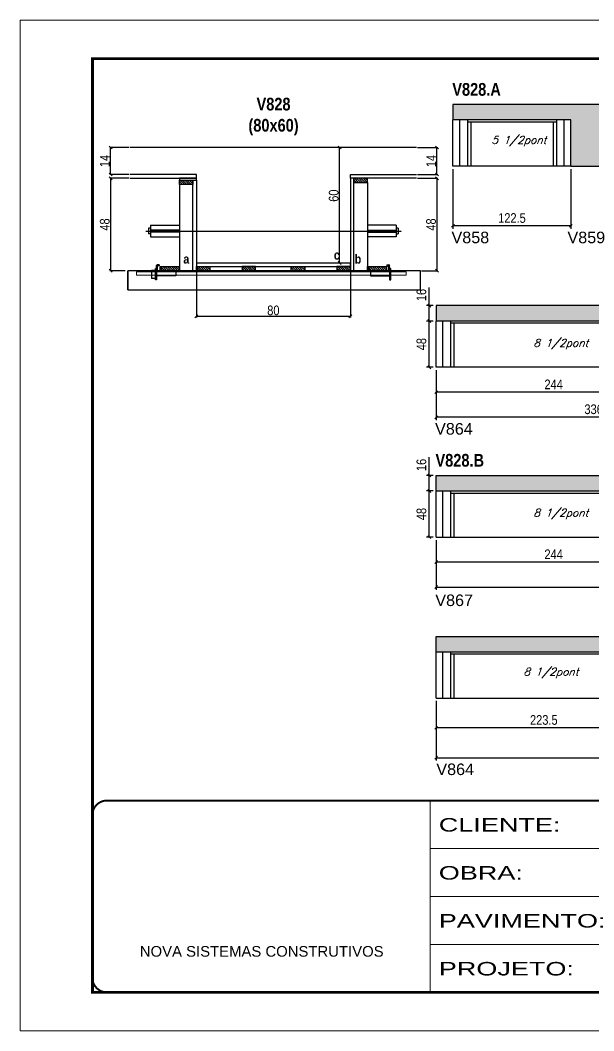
# Model space of a CAD drawing. Extents: x 3309 to 9590, y -2522 to 14608.
# Drawn here: x 3309 to 3905, y 7815 to 8865 of the extents above; entities that cross this region are included whole.
import ezdxf

# ---------------------------------------------------------------- set-up
doc = ezdxf.new("R2010")
doc.units = 0
for name, pattern in [('CONTINUO', [0]), ('DASHED', [0.75, 0.5, -0.25]), ('HIDDEN', [0.375, 0.25, -0.125])]:
    doc.linetypes.add(name, pattern=pattern)
for name, color, linetype in [('5', 5, 'Continuous'), ('barrote', 251, 'Continuous'), ('COTA', 241, 'Continuous'), ('detalhes', 4, 'Continuous'), ('NOMENCLATURA', 7, 'Continuous'), ('Painéis', 200, 'Continuous'), ('presilha', 1, 'Continuous'), ('SARR_2.2x10', 60, 'Continuous'), ('SARR_2.2x7', 40, 'Continuous'), ('SARR_3.5x7', 81, 'Continuous'), ('TENSOR', 3, 'Continuous'), ('texto', 7, 'Continuous')]:
    doc.layers.add(name, color=color, linetype=linetype)
for name, color, linetype, lineweight in [('CONCRETO', 251, 'Continuous', 25), ('Folhas', 255, 'Continuous', 9), ('SARRAFO DE PRESSAO', 251, 'DASHED', 9), ('SCO-___-LAJ', 2, 'Continuous', 0)]:
    doc.layers.add(name, color=color, linetype=linetype, lineweight=lineweight)
doc.styles.add('ARIAL', font='arial.ttf')
doc.styles.add('COTA TECNICA', font='techl___.ttf', dxfattribs={"height": 10})
doc.styles.add('COTA TECNICA 2X', font='techl___.ttf', dxfattribs={"height": 10})
doc.styles.add('Romans', font='romans.shx')
doc.styles.get("Standard").update_dxf_attribs({"font": 'arial.ttf'})
doc.styles.add('TECNICA', font='techb___.ttf', dxfattribs={"height": 10})
doc.styles.add('Tecnologia', font='')
doc.styles.get('Tecnologia').set_extended_font_data('Forgotten Futurist')
doc.dimstyles.new('PAINEL', dxfattribs={"dimtxt": 10, "dimasz": 3, "dimexe": 3, "dimexo": 3, "dimgap": 3, "dimtad": 1, "dimdec": 1, "dimzin": 12, "dimdsep": 46, "dimtxsty": 'COTA TECNICA', "dimblk1": 'OBLIQUE', "dimblk2": 'OBLIQUE', "dimsah": 1, "dimcen": 0.9, "dimclrd": 4, "dimclre": 4, "dimclrt": 240, "dimadec": 1, "dimazin": 3, "dimtfac": 1, "dimtdec": 1, "dimtmove": 0, "dimatfit": 3, "dimfxl": 1, "dimtolj": 1, "dimtzin": 12, "dimarcsym": 0})
doc.dimstyles.new('SECAO', dxfattribs={"dimscale": 0.333333, "dimtxt": 5, "dimasz": 9, "dimexe": 3, "dimexo": 3, "dimgap": 3, "dimtad": 1, "dimdec": 1, "dimlfac": 0.5, "dimzin": 12, "dimdsep": 46, "dimtxsty": 'COTA TECNICA 2X', "dimblk1": 'OBLIQUE', "dimblk2": 'OBLIQUE', "dimsah": 1, "dimcen": 0.9, "dimclrd": 4, "dimclre": 4, "dimclrt": 240, "dimadec": 1, "dimazin": 3, "dimtfac": 1, "dimtdec": 1, "dimtmove": 0, "dimatfit": 3, "dimfxl": 1, "dimtolj": 1, "dimtzin": 12, "dimarcsym": 0})
pattern_1 = [(135, (36751.3465, -114907.4508), (-1.122532015, -1.122532015), [])]

# ---------------------------------------------------------------- blocks, each defined once
blk = doc.blocks.new('9999999999')
at = {"color": 30, "linetype": 'CONTINUO'}
for p, q in [((98564.6, 34230.2), (98564.6, 34429.4)), ((98564.6, 34379.6), (99584, 34379.6)), ((98564.6, 34329.8), (99488, 34329.8)), ((98564.6, 34280), (99488, 34280))]:
    blk.add_line(p, q, dxfattribs=at)
at = {"color": 30, "linetype": 'CONTINUO', "const_width": 2}
blk.add_lwpolyline([(99584, 34230.2), (99584, 34414.4, 0.414214), (99569, 34429.4), (98229, 34429.4, 0.414214), (98214, 34414.4), (98214, 34245.2, 0.414214), (98229, 34230.2), (99584, 34230.2)], format="xyb", dxfattribs=at)
at = {"layer": 'Folhas'}
blk.add_lwpolyline([(98139, 34190.2), (99624, 34190.2), (99624, 35240.2), (98139, 35240.2)], close=True, dxfattribs=at)
at = {"layer": 'Folhas', "color": 30, "const_width": 3}
blk.add_lwpolyline([(98214, 34230.2), (99584, 34230.2), (99584, 35200.2), (98214, 35200.2)], close=True, dxfattribs=at)
at = {"color": 7, "linetype": 'Continuous', "ltscale": 5, "style": 'ARIAL'}
blk.add_text('NOVA SISTEMAS CONSTRUTIVOS', height=11.059, dxfattribs=at).set_placement((98263.2, 34267.2))
at = {"layer": 'Folhas', "color": 7, "style": 'Tecnologia', "width": 1.5}
for s, p in [('CLIENTE:', (98573.7, 34397.2)), ('OBRA:', (98573.7, 34347.3)), ('PAVIMENTO:', (98573.7, 34297.5)), ('PROJETO:', (98573.7, 34247.7))]:
    blk.add_text(s, height=14, dxfattribs=at).set_placement(p)
blk = doc.blocks.new('_Oblique')
at = {"color": 0, "linetype": 'ByBlock', "lineweight": -2}
blk.add_line((-0.5, -0.5), (0.5, 0.5), dxfattribs=at)
blk = doc.blocks.new('*D2048')
at = {"layer": 'COTA', "color": 4, "lineweight": -2, "transparency": 16777216}
for p, q in [((3492.3, 8603.7), (3492.3, 8556.2)), ((3652.3, 8603.7), (3652.3, 8556.2)), ((3652.3, 8557.2), (3492.3, 8557.2))]:
    blk.add_line(p, q, dxfattribs=at)
at = {"layer": 'Defpoints', "color": 0, "transparency": 16777216}
for p in [(3492.3, 8604.7), (3652.3, 8604.7), (3492.3, 8557.2)]:
    blk.add_point(p, dxfattribs=at)
at = {"layer": 'COTA', "color": 4, "lineweight": -2, "transparency": 16777216, "xscale": 3, "yscale": 3, "zscale": 3, "rotation": 180}
blk.add_blockref('_Oblique', (3492.3, 8557.2), dxfattribs=at)
at = {"layer": 'COTA', "color": 4, "lineweight": -2, "transparency": 16777216, "xscale": 3, "yscale": 3, "zscale": 3}
blk.add_blockref('_Oblique', (3652.3, 8557.2), dxfattribs=at)
at = {"layer": 'COTA', "color": 240, "transparency": 16777216, "insert": (3572.3, 8563.4), "char_height": 10, "attachment_point": 5, "style": 'COTA TECNICA 2X'}
blk.add_mtext('\\A1;80', dxfattribs=at)
blk = doc.blocks.new('PRESILHA METÁLICA 1')
at = {"layer": 'presilha'}
for p, q in [((7.5, 10.6), (7.5, 19.9)), ((12, 21), (8.6, 21)), ((9, 11.6), (9, 18.9)), ((12, 19.5), (9.6, 19.5)), ((12, 21), (12, 19.5)), ((0, 13), (6, 13)), ((0, 13), (0, 0)), ((6, 0), (0, 0)), ((6, 15.5), (7.5, 15.5)), ((6, -2.5), (6, 15.5)), ((6, 13), (6, 0)), ((7.5, 15.5), (7.5, -2.5)), ((37.5, 4.1), (7.5, 4.1)), ((37.5, 11), (9.6, 11)), ((37.5, 11), (37.5, 4.1)), ((7.5, -2.5), (6, -2.5))]:
    blk.add_line(p, q, dxfattribs=at)
for centre, radius, start, end in [((8.6, 19.9), 1.14, 90, 180), ((9.6, 18.9), 0.57, 90, 180), ((9.6, 11.6), 0.57, 180, 270)]:
    blk.add_arc(centre, radius, start, end, dxfattribs=at)
blk = doc.blocks.new('PRESILHA METÁLICA 2')
at = {"layer": 'presilha'}
for p, q in [((-5.2, 23.5), (-5.2, 22)), ((-5.2, 23.5), (-1.9, 23.5)), ((-5.2, 22), (-2.8, 22)), ((-2.2, 14.1), (-2.2, 21.4)), ((0.8, 18), (-0.8, 18)), ((-0.8, 18), (-0.8, 0)), ((-0.8, 14.6), (-0.8, 22.4)), ((0.8, 0), (0.8, 18)), ((-30.8, 13.5), (-30.8, 6.6)), ((-30.8, 13.5), (-2.8, 13.5)), ((-30.8, 6.6), (-0.8, 6.6)), ((-0.8, 0), (0.8, 0))]:
    blk.add_line(p, q, dxfattribs=at)
for centre, radius, start, end in [((-2.8, 21.4), 0.57, 0, 90), ((-1.9, 22.4), 1.14, 0, 90), ((-2.8, 14.1), 0.57, 270, 0)]:
    blk.add_arc(centre, radius, start, end, dxfattribs=at)
blk = doc.blocks.new('*D2049')
at = {"layer": 'COTA', "color": 4, "lineweight": -2, "transparency": 16777216}
for p, q in [((3422.6, 8700.7), (3402.3, 8700.7)), ((3403.3, 8700.7), (3403.3, 8604.7)), ((3418.5, 8604.7), (3402.3, 8604.7))]:
    blk.add_line(p, q, dxfattribs=at)
at = {"layer": 'Defpoints', "color": 0, "transparency": 16777216}
for p in [(3423.6, 8700.7), (3403.3, 8604.7), (3419.5, 8604.7)]:
    blk.add_point(p, dxfattribs=at)
at = {"layer": 'COTA', "color": 4, "lineweight": -2, "transparency": 16777216, "xscale": 3, "yscale": 3, "zscale": 3}
for p, rotation in [((3403.3, 8700.7), 90), ((3403.3, 8604.7), 270)]:
    blk.add_blockref('_Oblique', p, dxfattribs=dict(at, rotation=rotation))
at = {"layer": 'COTA', "color": 240, "transparency": 16777216, "insert": (3397.2, 8652.7), "char_height": 10, "attachment_point": 5, "rotation": 90, "style": 'COTA TECNICA 2X'}
blk.add_mtext('\\A1;48', dxfattribs=at)
blk = doc.blocks.new('*D2050')
at = {"layer": 'COTA', "color": 4, "lineweight": -2, "transparency": 16777216}
for p, q in [((3722, 8700.7), (3743.2, 8700.7)), ((3742.2, 8700.7), (3742.2, 8604.7)), ((3726.1, 8604.7), (3743.2, 8604.7))]:
    blk.add_line(p, q, dxfattribs=at)
at = {"layer": 'Defpoints', "color": 0, "transparency": 16777216}
for p in [(3721, 8700.7), (3725.1, 8604.7), (3742.2, 8604.7)]:
    blk.add_point(p, dxfattribs=at)
at = {"layer": 'COTA', "color": 4, "lineweight": -2, "transparency": 16777216, "xscale": 3, "yscale": 3, "zscale": 3}
for p, rotation in [((3742.2, 8700.7), 90), ((3742.2, 8604.7), 270)]:
    blk.add_blockref('_Oblique', p, dxfattribs=dict(at, rotation=rotation))
at = {"layer": 'COTA', "color": 240, "transparency": 16777216, "insert": (3736.1, 8652.7), "char_height": 10, "attachment_point": 5, "rotation": 90, "style": 'COTA TECNICA 2X'}
blk.add_mtext('\\A1;48', dxfattribs=at)
blk = doc.blocks.new('*D2051')
at = {"layer": 'COTA', "color": 4, "lineweight": -2, "transparency": 16777216}
for p, q in [((3651.3, 8732.7), (3640.1, 8732.7)), ((3641.1, 8612.7), (3641.1, 8732.7)), ((3651.3, 8612.7), (3640.1, 8612.7))]:
    blk.add_line(p, q, dxfattribs=at)
at = {"layer": 'Defpoints', "color": 0, "transparency": 16777216}
for p in [(3641.1, 8732.7), (3652.3, 8732.7), (3652.3, 8612.7)]:
    blk.add_point(p, dxfattribs=at)
at = {"layer": 'COTA', "color": 4, "lineweight": -2, "transparency": 16777216, "xscale": 3, "yscale": 3, "zscale": 3}
for p, rotation in [((3641.1, 8732.7), 90), ((3641.1, 8612.7), 270)]:
    blk.add_blockref('_Oblique', p, dxfattribs=dict(at, rotation=rotation))
at = {"layer": 'COTA', "color": 240, "transparency": 16777216, "insert": (3635, 8682.7), "char_height": 10, "attachment_point": 5, "rotation": 90, "style": 'COTA TECNICA 2X'}
blk.add_mtext('\\A1;60', dxfattribs=at)
blk = doc.blocks.new('*D2052')
at = {"layer": 'COTA', "color": 4, "lineweight": -2, "transparency": 16777216}
for p, q in [((3722, 8732.7), (3743.2, 8732.7)), ((3742.2, 8704.7), (3742.2, 8732.7)), ((3722, 8704.7), (3743.2, 8704.7))]:
    blk.add_line(p, q, dxfattribs=at)
at = {"layer": 'Defpoints', "color": 0, "transparency": 16777216}
for p in [(3721, 8732.7), (3742.2, 8732.7), (3721, 8704.7)]:
    blk.add_point(p, dxfattribs=at)
at = {"layer": 'COTA', "color": 4, "lineweight": -2, "transparency": 16777216, "xscale": 3, "yscale": 3, "zscale": 3}
for p, rotation in [((3742.2, 8732.7), 90), ((3742.2, 8704.7), 270)]:
    blk.add_blockref('_Oblique', p, dxfattribs=dict(at, rotation=rotation))
at = {"layer": 'COTA', "color": 240, "transparency": 16777216, "insert": (3736.2, 8718.7), "char_height": 10, "attachment_point": 5, "rotation": 90, "style": 'COTA TECNICA 2X'}
blk.add_mtext('\\A1;14', dxfattribs=at)
blk = doc.blocks.new('*D2053')
at = {"layer": 'COTA', "color": 4, "lineweight": -2, "transparency": 16777216}
for p, q in [((3422.6, 8732.7), (3402.3, 8732.7)), ((3403.3, 8704.7), (3403.3, 8732.7)), ((3422.6, 8704.7), (3402.3, 8704.7))]:
    blk.add_line(p, q, dxfattribs=at)
at = {"layer": 'Defpoints', "color": 0, "transparency": 16777216}
for p in [(3403.3, 8732.7), (3423.6, 8732.7), (3423.6, 8704.7)]:
    blk.add_point(p, dxfattribs=at)
at = {"layer": 'COTA', "color": 4, "lineweight": -2, "transparency": 16777216, "xscale": 3, "yscale": 3, "zscale": 3}
for p, rotation in [((3403.3, 8732.7), 90), ((3403.3, 8704.7), 270)]:
    blk.add_blockref('_Oblique', p, dxfattribs=dict(at, rotation=rotation))
at = {"layer": 'COTA', "color": 240, "transparency": 16777216, "insert": (3397.2, 8718.7), "char_height": 10, "attachment_point": 5, "rotation": 90, "style": 'COTA TECNICA 2X'}
blk.add_mtext('\\A1;14', dxfattribs=at)
blk = doc.blocks.new('*D2060')
at = {"layer": 'COTA', "color": 4, "linetype": 'ByBlock', "lineweight": -2, "transparency": 16777216}
for p, q in [((3758.8, 8710.3), (3758.8, 8648.3)), ((3881.3, 8710.3), (3881.3, 8648.3)), ((3881.3, 8651.3), (3758.8, 8651.3))]:
    blk.add_line(p, q, dxfattribs=at)
at = {"layer": 'Defpoints', "color": 0, "linetype": 'ByBlock', "transparency": 16777216}
for p in [(3758.8, 8713.3), (3881.3, 8713.3), (3758.8, 8651.3)]:
    blk.add_point(p, dxfattribs=at)
at = {"layer": 'COTA', "color": 4, "linetype": 'ByBlock', "lineweight": -2, "transparency": 16777216, "xscale": 3, "yscale": 3, "zscale": 3, "rotation": 180}
blk.add_blockref('_Oblique', (3758.8, 8651.3), dxfattribs=at)
at = {"layer": 'COTA', "color": 4, "linetype": 'ByBlock', "lineweight": -2, "transparency": 16777216, "xscale": 3, "yscale": 3, "zscale": 3}
blk.add_blockref('_Oblique', (3881.3, 8651.3), dxfattribs=at)
at = {"layer": 'COTA', "color": 240, "linetype": 'ByBlock', "transparency": 16777216, "insert": (3820.1, 8659.4), "char_height": 10, "attachment_point": 5, "style": 'COTA TECNICA'}
blk.add_mtext('\\A1;122.5', dxfattribs=at)
blk = doc.blocks.new('*D2057')
at = {"layer": 'COTA', "color": 4, "linetype": 'ByBlock', "lineweight": -2, "transparency": 16777216}
for p, q in [((3741.4, 8501.4), (3741.4, 8475.5)), ((3985.4, 8501.4), (3985.4, 8475.5)), ((3985.4, 8478.5), (3741.4, 8478.5))]:
    blk.add_line(p, q, dxfattribs=at)
at = {"layer": 'Defpoints', "color": 0, "linetype": 'ByBlock', "transparency": 16777216}
for p in [(3741.4, 8504.4), (3985.4, 8504.4), (3741.4, 8478.5)]:
    blk.add_point(p, dxfattribs=at)
at = {"layer": 'COTA', "color": 4, "linetype": 'ByBlock', "lineweight": -2, "transparency": 16777216, "xscale": 3, "yscale": 3, "zscale": 3, "rotation": 180}
blk.add_blockref('_Oblique', (3741.4, 8478.5), dxfattribs=at)
at = {"layer": 'COTA', "color": 4, "linetype": 'ByBlock', "lineweight": -2, "transparency": 16777216, "xscale": 3, "yscale": 3, "zscale": 3}
blk.add_blockref('_Oblique', (3985.4, 8478.5), dxfattribs=at)
at = {"layer": 'COTA', "color": 240, "linetype": 'ByBlock', "transparency": 16777216, "insert": (3863.4, 8486.6), "char_height": 10, "attachment_point": 5, "style": 'COTA TECNICA'}
blk.add_mtext('\\A1;244', dxfattribs=at)
blk = doc.blocks.new('*D2064')
at = {"layer": 'COTA', "color": 4, "linetype": 'ByBlock', "lineweight": -2, "transparency": 16777216}
for p, q in [((3741.4, 8501.4), (3741.4, 8449.4)), ((4077.9, 8501.4), (4077.9, 8449.4)), ((4077.9, 8452.4), (3741.4, 8452.4))]:
    blk.add_line(p, q, dxfattribs=at)
at = {"layer": 'Defpoints', "color": 0, "linetype": 'ByBlock', "transparency": 16777216}
for p in [(3741.4, 8504.4), (4077.9, 8504.4), (3741.4, 8452.4)]:
    blk.add_point(p, dxfattribs=at)
at = {"layer": 'COTA', "color": 4, "linetype": 'ByBlock', "lineweight": -2, "transparency": 16777216, "xscale": 3, "yscale": 3, "zscale": 3, "rotation": 180}
blk.add_blockref('_Oblique', (3741.4, 8452.4), dxfattribs=at)
at = {"layer": 'COTA', "color": 4, "linetype": 'ByBlock', "lineweight": -2, "transparency": 16777216, "xscale": 3, "yscale": 3, "zscale": 3}
blk.add_blockref('_Oblique', (4077.9, 8452.4), dxfattribs=at)
at = {"layer": 'COTA', "color": 240, "linetype": 'ByBlock', "transparency": 16777216, "insert": (3909.7, 8460.7), "char_height": 10, "attachment_point": 5, "style": 'COTA TECNICA'}
blk.add_mtext('\\A1;336.5', dxfattribs=at)
blk = doc.blocks.new('*D2069')
at = {"layer": 'COTA', "color": 4, "lineweight": -2, "transparency": 16777216}
for p, q in [((3738.4, 8552.4), (3731.2, 8552.4)), ((3734.2, 8504.4), (3734.2, 8552.4)), ((3738.4, 8504.4), (3731.2, 8504.4))]:
    blk.add_line(p, q, dxfattribs=at)
at = {"layer": 'Defpoints', "color": 0, "transparency": 16777216}
for p in [(3734.2, 8552.4), (3741.4, 8552.4), (3741.4, 8504.4)]:
    blk.add_point(p, dxfattribs=at)
at = {"layer": 'COTA', "color": 4, "lineweight": -2, "transparency": 16777216, "xscale": 3, "yscale": 3, "zscale": 3}
for p, rotation in [((3734.2, 8552.4), 90), ((3734.2, 8504.4), 270)]:
    blk.add_blockref('_Oblique', p, dxfattribs=dict(at, rotation=rotation))
at = {"layer": 'COTA', "color": 240, "transparency": 16777216, "insert": (3726.1, 8528.4), "char_height": 10, "attachment_point": 5, "rotation": 90, "style": 'COTA TECNICA'}
blk.add_mtext('\\A1;48', dxfattribs=at)
blk = doc.blocks.new('*D2070')
at = {"layer": 'COTA', "color": 4, "lineweight": -2, "transparency": 16777216}
for p, q in [((3734.2, 8568.4), (3734.2, 8587.4)), ((3738.4, 8568.4), (3731.2, 8568.4)), ((3734.2, 8552.4), (3734.2, 8568.4)), ((3738.4, 8552.4), (3731.2, 8552.4))]:
    blk.add_line(p, q, dxfattribs=at)
at = {"layer": 'Defpoints', "color": 0, "transparency": 16777216}
for p in [(3734.2, 8568.4), (3741.4, 8568.4), (3741.4, 8552.4)]:
    blk.add_point(p, dxfattribs=at)
at = {"layer": 'COTA', "color": 4, "lineweight": -2, "transparency": 16777216, "xscale": 3, "yscale": 3, "zscale": 3}
for p, rotation in [((3734.2, 8568.4), 90), ((3734.2, 8552.4), 270)]:
    blk.add_blockref('_Oblique', p, dxfattribs=dict(at, rotation=rotation))
at = {"layer": 'COTA', "color": 240, "transparency": 16777216, "insert": (3726.1, 8579.4), "char_height": 10, "attachment_point": 5, "rotation": 90, "style": 'COTA TECNICA'}
blk.add_mtext('\\A1;16', dxfattribs=at)
blk = doc.blocks.new('*D2076')
at = {"layer": 'COTA', "color": 4, "linetype": 'ByBlock', "lineweight": -2, "transparency": 16777216}
for p, q in [((3741.4, 8324.9), (3741.4, 8273)), ((4381.9, 8324.9), (4381.9, 8273)), ((3741.4, 8276), (4381.9, 8276))]:
    blk.add_line(p, q, dxfattribs=at)
at = {"layer": 'Defpoints', "color": 0, "linetype": 'ByBlock', "transparency": 16777216}
for p in [(3741.4, 8327.9), (4381.9, 8327.9), (4381.9, 8276)]:
    blk.add_point(p, dxfattribs=at)
at = {"layer": 'COTA', "color": 4, "linetype": 'ByBlock', "lineweight": -2, "transparency": 16777216, "xscale": 3, "yscale": 3, "zscale": 3, "rotation": 180}
blk.add_blockref('_Oblique', (3741.4, 8276), dxfattribs=at)
at = {"layer": 'COTA', "color": 4, "linetype": 'ByBlock', "lineweight": -2, "transparency": 16777216, "xscale": 3, "yscale": 3, "zscale": 3}
blk.add_blockref('_Oblique', (4381.9, 8276), dxfattribs=at)
at = {"layer": 'COTA', "color": 240, "linetype": 'ByBlock', "transparency": 16777216, "insert": (4061.7, 8284.1), "char_height": 10, "attachment_point": 5, "style": 'COTA TECNICA'}
blk.add_mtext('\\A1;640.5', dxfattribs=at)
blk = doc.blocks.new('*D2077')
at = {"layer": 'COTA', "color": 4, "lineweight": -2, "transparency": 16777216}
for p, q in [((3741.4, 8324.9), (3741.4, 8299)), ((3985.4, 8324.9), (3985.4, 8299)), ((3985.4, 8302), (3741.4, 8302))]:
    blk.add_line(p, q, dxfattribs=at)
at = {"layer": 'Defpoints', "color": 0, "transparency": 16777216}
for p in [(3741.4, 8327.9, 0), (3985.4, 8327.9, 0), (3741.4, 8302)]:
    blk.add_point(p, dxfattribs=at)
at = {"layer": 'COTA', "color": 4, "lineweight": -2, "transparency": 16777216, "xscale": 3, "yscale": 3, "zscale": 3, "rotation": 180}
blk.add_blockref('_Oblique', (3741.4, 8302), dxfattribs=at)
at = {"layer": 'COTA', "color": 4, "lineweight": -2, "transparency": 16777216, "xscale": 3, "yscale": 3, "zscale": 3}
blk.add_blockref('_Oblique', (3985.4, 8302), dxfattribs=at)
at = {"layer": 'COTA', "color": 240, "transparency": 16777216, "insert": (3863.4, 8310.1), "char_height": 10, "attachment_point": 5, "style": 'COTA TECNICA'}
blk.add_mtext('\\A1;244', dxfattribs=at)
blk = doc.blocks.new('*D2081')
at = {"layer": 'COTA', "color": 4, "linetype": 'ByBlock', "lineweight": -2, "transparency": 16777216}
for p, q in [((3741.4, 8157.7), (3741.4, 8095.7)), ((4452.9, 8157.7), (4452.9, 8095.7)), ((3741.4, 8098.7), (4452.9, 8098.7))]:
    blk.add_line(p, q, dxfattribs=at)
at = {"layer": 'Defpoints', "color": 0, "linetype": 'ByBlock', "transparency": 16777216}
for p in [(3741.4, 8160.7), (4452.9, 8160.7), (4452.9, 8098.7)]:
    blk.add_point(p, dxfattribs=at)
at = {"layer": 'COTA', "color": 4, "linetype": 'ByBlock', "lineweight": -2, "transparency": 16777216, "xscale": 3, "yscale": 3, "zscale": 3, "rotation": 180}
blk.add_blockref('_Oblique', (3741.4, 8098.7), dxfattribs=at)
at = {"layer": 'COTA', "color": 4, "linetype": 'ByBlock', "lineweight": -2, "transparency": 16777216, "xscale": 3, "yscale": 3, "zscale": 3}
blk.add_blockref('_Oblique', (4452.9, 8098.7), dxfattribs=at)
at = {"layer": 'COTA', "color": 240, "linetype": 'ByBlock', "transparency": 16777216, "insert": (4097.2, 8106.8), "char_height": 10, "attachment_point": 5, "style": 'COTA TECNICA'}
blk.add_mtext('\\A1;711.5', dxfattribs=at)
blk = doc.blocks.new('*D2082')
at = {"layer": 'COTA', "color": 4, "lineweight": -2, "transparency": 16777216}
for p, q in [((3741.4, 8157.7), (3741.4, 8126.7)), ((3964.9, 8157.7), (3964.9, 8126.7)), ((3964.9, 8129.7), (3741.4, 8129.7))]:
    blk.add_line(p, q, dxfattribs=at)
at = {"layer": 'Defpoints', "color": 0, "transparency": 16777216}
for p in [(3741.4, 8160.7, 0), (3964.9, 8160.7, 0), (3741.4, 8129.7)]:
    blk.add_point(p, dxfattribs=at)
at = {"layer": 'COTA', "color": 4, "lineweight": -2, "transparency": 16777216, "xscale": 3, "yscale": 3, "zscale": 3, "rotation": 180}
blk.add_blockref('_Oblique', (3741.4, 8129.7), dxfattribs=at)
at = {"layer": 'COTA', "color": 4, "lineweight": -2, "transparency": 16777216, "xscale": 3, "yscale": 3, "zscale": 3}
blk.add_blockref('_Oblique', (3964.9, 8129.7), dxfattribs=at)
at = {"layer": 'COTA', "color": 240, "transparency": 16777216, "insert": (3853.2, 8137.9), "char_height": 10, "attachment_point": 5, "style": 'COTA TECNICA'}
blk.add_mtext('\\A1;223.5', dxfattribs=at)
blk = doc.blocks.new('*D2083')
at = {"layer": 'COTA', "color": 4, "lineweight": -2, "transparency": 16777216}
for p, q in [((3738.4, 8375.9), (3731.2, 8375.9)), ((3734.2, 8327.9), (3734.2, 8375.9)), ((3738.4, 8327.9), (3731.2, 8327.9))]:
    blk.add_line(p, q, dxfattribs=at)
at = {"layer": 'Defpoints', "color": 0, "transparency": 16777216}
for p in [(3734.2, 8375.9), (3741.4, 8375.9), (3741.4, 8327.9)]:
    blk.add_point(p, dxfattribs=at)
at = {"layer": 'COTA', "color": 4, "lineweight": -2, "transparency": 16777216, "xscale": 3, "yscale": 3, "zscale": 3}
for p, rotation in [((3734.2, 8375.9), 90), ((3734.2, 8327.9), 270)]:
    blk.add_blockref('_Oblique', p, dxfattribs=dict(at, rotation=rotation))
at = {"layer": 'COTA', "color": 240, "transparency": 16777216, "insert": (3726.1, 8351.9), "char_height": 10, "attachment_point": 5, "rotation": 90, "style": 'COTA TECNICA'}
blk.add_mtext('\\A1;48', dxfattribs=at)
blk = doc.blocks.new('*D2084')
at = {"layer": 'COTA', "color": 4, "lineweight": -2, "transparency": 16777216}
for p, q in [((3734.2, 8391.9), (3734.2, 8410.9)), ((3738.4, 8391.9), (3731.2, 8391.9)), ((3734.2, 8375.9), (3734.2, 8391.9)), ((3738.4, 8375.9), (3731.2, 8375.9))]:
    blk.add_line(p, q, dxfattribs=at)
at = {"layer": 'Defpoints', "color": 0, "transparency": 16777216}
for p in [(3734.2, 8391.9), (3741.4, 8391.9), (3741.4, 8375.9)]:
    blk.add_point(p, dxfattribs=at)
at = {"layer": 'COTA', "color": 4, "lineweight": -2, "transparency": 16777216, "xscale": 3, "yscale": 3, "zscale": 3}
for p, rotation in [((3734.2, 8391.9), 90), ((3734.2, 8375.9), 270)]:
    blk.add_blockref('_Oblique', p, dxfattribs=dict(at, rotation=rotation))
at = {"layer": 'COTA', "color": 240, "transparency": 16777216, "insert": (3726.1, 8402.9), "char_height": 10, "attachment_point": 5, "rotation": 90, "style": 'COTA TECNICA'}
blk.add_mtext('\\A1;16', dxfattribs=at)

msp = doc.modelspace()

# ---------------------------------------------------------------- hatches: boundary and pattern name
at = {"layer": 'COTA'}
h = msp.add_hatch(dxfattribs=at)
h.set_pattern_fill('AR-CONC', color=256, scale=0.03)
h.paths.add_polyline_path([(4622.85, 8761.34), (4622.85, 8777.34), (3758.85, 8777.34), (3758.85, 8761.34), (3881.35, 8761.34), (3881.35, 8713.34), (3911.35, 8713.34), (3911.35, 8761.34)])
h = msp.add_hatch(dxfattribs=at)
h.set_pattern_fill('AR-CONC', color=256, scale=0.03)
h.paths.add_polyline_path([(4097.91, 8552.42), (4738.41, 8552.42), (4738.41, 8568.42), (3741.41, 8568.42), (3741.41, 8552.42), (4077.91, 8552.42), (4077.91, 8504.42), (4097.91, 8504.42)])
h = msp.add_hatch(dxfattribs=at)
h.set_pattern_fill('AR-CONC', color=256, scale=0.03)
h.set_pattern_definition([(50, (0, -176.4893), (5.46554, -0.4781726), [0.5715, -6.2865]), (355, (0, -176.489), (-1.0573026, 5.7317054), [0.4572, -5.0292175]), (100.451445, (0.4555, -176.529), (4.4082374, 5.2535326), [0.4857003, -5.3427073]), (46.1842, (0, -174.965), (8.132371, -1.26127), [0.85725, -9.42975]), (96.63556, (0.678, -175.07), (7.122124, 7.422784), [0.728551, -8.014068]), (351.18415, (0, -174.965), (7.122124, 7.422784), [0.685799, -7.543792]), (21, (0.762, -175.3463), (4.5484317, -3.067956), [0.5715, -6.2865]), (326, (0.762, -175.346), (1.854061, 5.525639), [0.4572, -5.0292]), (71.451445, (1.141, -175.602), (6.4024926, 2.457683), [0.4857003, -5.342698]), (37.5, (0, -176.4893), (0.0926581, 2.53665117), [0, -4.96824, 0, -5.1054, 0, -5.04825]), (7.5, (0, -176.4893), (2.0045899, 3.00541724), [0, -2.91084, 0, -4.85394, 0, -1.92405]), (327.5, (-1.6993, -176.4893), (4.06771786, -0.1718623), [0, -1.905, 0, -5.9436, 0, -7.8867]), (317.5, (-2.4613, -176.4893), (4.4438754, 0.7627947), [0, -2.4765, 0, -3.94716, 0, -5.6007])])
h.paths.add_polyline_path([(4381.91, 8327.93), (4401.91, 8327.93), (4401.91, 8375.93), (4738.41, 8375.93), (4738.41, 8391.93), (3741.41, 8391.93), (3741.41, 8375.93), (4381.91, 8375.93)])
h = msp.add_hatch(dxfattribs=at)
h.set_pattern_fill('AR-CONC', color=256, scale=0.03)
h.set_pattern_definition([(50, (-17.439, -552.601), (5.46554, -0.4781726), [0.5715, -6.2865]), (355, (-17.439, -552.601), (-1.0573026, 5.7317054), [0.4572, -5.0292175]), (100.451445, (-16.9834, -552.641), (4.4082374, 5.2535326), [0.4857003, -5.3427073]), (46.1842, (-17.439, -551.077), (8.132371, -1.26127), [0.85725, -9.42975]), (96.63556, (-16.761, -551.182), (7.122124, 7.422784), [0.728551, -8.014068]), (351.18415, (-17.439, -551.077), (7.122124, 7.422784), [0.685799, -7.543792]), (21, (-16.677, -551.458), (4.5484317, -3.067956), [0.5715, -6.2865]), (326, (-16.677, -551.458), (1.854061, 5.525639), [0.4572, -5.0292]), (71.451445, (-16.298, -551.714), (6.4024926, 2.457683), [0.4857003, -5.342698]), (37.5, (-17.439, -552.6011), (0.0926581, 2.53665117), [0, -4.96824, 0, -5.1054, 0, -5.04825]), (7.5, (-17.439, -552.601), (2.0045899, 3.00541724), [0, -2.91084, 0, -4.85394, 0, -1.92405]), (327.5, (-19.1382, -552.6011), (4.06771786, -0.1718623), [0, -1.905, 0, -5.9436, 0, -7.8867]), (317.5, (-19.9, -552.601), (4.4438754, 0.7627947), [0, -2.4765, 0, -3.94716, 0, -5.6007])])
h.paths.add_polyline_path([(4452.91, 8208.74), (4452.91, 8160.74), (4482.91, 8160.74), (4482.91, 8208.74), (4605.41, 8208.74), (4605.41, 8224.74), (3741.41, 8224.74), (3741.41, 8208.74)])
at = {"layer": 'SARR_2.2x10'}
h = msp.add_hatch(dxfattribs=at)
h.set_pattern_fill('ANSI31', color=256, scale=0.5, angle=90)
h.set_pattern_definition([(135, (36648.2582, -114907.4508), (-1.122532015, -1.122532015), [])])
h.paths.add_polyline_path([(3454.72, 8609.12), (3454.72, 8604.72), (3474.72, 8604.72), (3474.72, 8609.12)])
h = msp.add_hatch(dxfattribs=at)
h.set_pattern_fill('ANSI31', color=256, scale=0.5, angle=90)
h.set_pattern_definition([(135, (36863.4582, -114907.4508), (-1.122532015, -1.122532015), [])])
h.paths.add_polyline_path([(3669.92, 8609.12), (3669.92, 8604.72), (3689.92, 8604.72), (3689.92, 8609.12)])
at = {"layer": 'SARR_2.2x7'}
h = msp.add_hatch(dxfattribs=at)
h.set_pattern_fill('ANSI31', color=256, scale=0.5, angle=90)
h.set_pattern_definition([(135, (36662.2582, -114817.8508), (-1.122532015, -1.122532015), [])])
h.paths.add_polyline_path([(3488.72, 8698.72), (3488.72, 8694.32), (3474.72, 8694.32), (3474.72, 8698.72)])
h = msp.add_hatch(dxfattribs=at)
h.set_pattern_fill('ANSI31', color=256, scale=0.5, angle=90)
h.set_pattern_definition([(135, (36764.2582, -114815.8508), (-1.122532015, -1.122532015), [])])
h.paths.add_polyline_path([(3655.92, 8700.72), (3655.92, 8696.32), (3669.92, 8696.32), (3669.92, 8700.72)])
h = msp.add_hatch(dxfattribs=at)
h.set_pattern_fill('ANSI31', color=256, scale=0.5, angle=90)
h.set_pattern_definition([(135, (36727.8582, -114907.4508), (-1.122532015, -1.122532015), [])])
h.paths.add_polyline_path([(3506.32, 8604.72), (3506.32, 8609.12), (3492.32, 8609.12), (3492.32, 8604.72)])
h = msp.add_hatch(dxfattribs=at)
h.set_pattern_fill('ANSI31', color=256, scale=0.5, angle=90)
h.set_pattern_definition(pattern_1)
h.paths.add_polyline_path([(3539.81, 8609.12), (3539.81, 8604.72), (3553.81, 8604.72), (3553.81, 8609.12)])
h = msp.add_hatch(dxfattribs=at)
h.set_pattern_fill('ANSI31', color=256, scale=0.5, angle=90)
h.set_pattern_definition(pattern_1)
h.paths.add_polyline_path([(3604.83, 8609.12), (3604.83, 8604.72), (3590.83, 8604.72), (3590.83, 8609.12)])
h = msp.add_hatch(dxfattribs=at)
h.set_pattern_fill('ANSI31', color=256, scale=0.5, angle=90)
h.set_pattern_definition([(135, (36849.8582, -114907.4508), (-1.122532015, -1.122532015), [])])
h.paths.add_polyline_path([(3638.32, 8609.12), (3638.32, 8604.72), (3652.32, 8604.72), (3652.32, 8609.12)])

# ---------------------------------------------------------------- linework, layer by layer
at = {"ltscale": 3}
for p, q in [((3442.72, 8648.89), (3442.72, 8642.89)), ((3444.72, 8648.89), (3442.72, 8648.89)), ((3444.72, 8642.89), (3442.72, 8642.89)), ((3444.72, 8651.89), (3444.72, 8639.89)), ((3444.72, 8651.89), (3474.72, 8651.89)), ((3474.72, 8646.89), (3444.72, 8646.89)), ((3474.72, 8644.89), (3444.72, 8644.89)), ((3699.92, 8651.89), (3669.92, 8651.89)), ((3669.92, 8646.89), (3699.92, 8646.89)), ((3669.92, 8644.89), (3699.92, 8644.89)), ((3699.92, 8651.89), (3699.92, 8639.89)), ((3701.92, 8648.89), (3699.92, 8648.89)), ((3699.92, 8642.89), (3701.92, 8642.89)), ((3701.92, 8648.89), (3701.92, 8642.89)), ((3444.72, 8639.89), (3474.72, 8639.89)), ((3699.92, 8639.89), (3669.92, 8639.89))]:
    msp.add_line(p, q, dxfattribs=at)
at = {"layer": 'barrote'}
msp.add_lwpolyline([(3421.26, 8584.72), (3725.18, 8584.72), (3725.18, 8604.72), (3421.26, 8604.72)], close=True, dxfattribs=at)
at = {"layer": 'CONCRETO', "linetype": 'Continuous'}
msp.add_line((3721.02, 8732.72), (3423.62, 8732.72), dxfattribs=at)
at = {"layer": 'COTA'}
for p, q in [((4622.85, 8777.34), (3758.85, 8777.34)), ((3758.85, 8777.34), (3758.85, 8761.34)), ((3881.35, 8713.34), (3911.35, 8713.34)), ((4738.41, 8568.42), (3741.41, 8568.42)), ((3741.41, 8568.42), (3741.41, 8552.42)), ((3741.41, 8391.93), (4738.41, 8391.93)), ((3741.41, 8375.93), (3741.41, 8391.93)), ((3741.41, 8208.74), (3741.41, 8224.74)), ((3741.41, 8224.74), (4605.41, 8224.74))]:
    msp.add_line(p, q, dxfattribs=at)
at = {"layer": 'detalhes', "color": 250}
msp.add_line((3421.26, 8584.72), (3421.26, 8604.72), dxfattribs=at)
at = {"layer": 'Painéis', "linetype": 'ByBlock'}
for p, q in [((3881.35, 8761.34), (3758.85, 8761.34)), ((3758.85, 8713.34), (3758.85, 8761.34)), ((3881.35, 8713.34), (3881.35, 8761.34)), ((3881.35, 8713.34), (3758.85, 8713.34)), ((4077.91, 8552.42), (3741.41, 8552.42)), ((3741.41, 8504.42), (3741.41, 8552.42)), ((4077.91, 8504.42), (3741.41, 8504.42)), ((3741.41, 8375.93), (4381.91, 8375.93)), ((3741.41, 8327.93), (3741.41, 8375.93)), ((3741.41, 8327.93), (4381.91, 8327.93)), ((3741.41, 8208.74), (4452.91, 8208.74)), ((3741.41, 8160.74), (3741.41, 8208.74)), ((3741.41, 8160.74), (4452.91, 8160.74))]:
    msp.add_line(p, q, dxfattribs=at)
at = {"layer": 'Painéis', "linetype": 'Continuous', "elevation": 0}
for points in [[(3423.62, 8700.72), (3492.32, 8700.72), (3492.32, 8704.72), (3423.62, 8704.72)], [(3721.02, 8700.72), (3652.32, 8700.72), (3652.32, 8704.72), (3721.02, 8704.72)]]:
    msp.add_lwpolyline(points, dxfattribs=at)
msp.add_lwpolyline([(3474.72, 8698.72), (3492.32, 8698.72), (3492.32, 8700.72), (3474.72, 8700.72)], close=True, dxfattribs=at)
at = {"layer": 'Painéis', "linetype": 'Continuous'}
for points in [[(3488.72, 8604.72), (3488.72, 8698.72), (3492.32, 8698.72), (3492.32, 8604.72)], [(3655.92, 8604.72), (3655.92, 8700.72), (3652.32, 8700.72), (3652.32, 8604.72)], [(3652.32, 8612.72), (3492.32, 8612.72), (3492.32, 8609.12), (3652.32, 8609.12)]]:
    msp.add_lwpolyline(points, close=True, dxfattribs=at)
at = {"layer": 'SARR_2.2x10'}
for points in [[(3454.72, 8609.12), (3474.72, 8609.12), (3474.72, 8604.72), (3454.72, 8604.72)], [(3669.92, 8609.12), (3689.92, 8609.12), (3689.92, 8604.72), (3669.92, 8604.72)]]:
    msp.add_lwpolyline(points, close=True, dxfattribs=at)
at = {"layer": 'SARR_2.2x7', "linetype": 'Continuous'}
for p, q in [((3765.85, 8713.34), (3765.85, 8761.34)), ((3866.35, 8759.14), (3773.85, 8759.14)), ((3874.35, 8713.34), (3874.35, 8761.34)), ((3748.41, 8504.42), (3748.41, 8552.42)), ((3985.41, 8550.22), (3756.41, 8550.22)), ((3748.41, 8327.93), (3748.41, 8375.93)), ((3756.41, 8373.73), (3985.41, 8373.73)), ((3748.41, 8160.74), (3748.41, 8208.74)), ((3756.41, 8206.54), (3964.91, 8206.54))]:
    msp.add_line(p, q, dxfattribs=at)
at = {"layer": 'SARR_2.2x7', "elevation": 0}
for points in [[(3474.72, 8698.72), (3488.72, 8698.72), (3488.72, 8694.32), (3474.72, 8694.32)], [(3669.92, 8700.72), (3655.92, 8700.72), (3655.92, 8696.32), (3669.92, 8696.32)]]:
    msp.add_lwpolyline(points, close=True, dxfattribs=at)
at = {"layer": 'SARR_2.2x7'}
for points in [[(3492.32, 8609.12), (3506.32, 8609.12), (3506.32, 8604.72), (3492.32, 8604.72)], [(3553.81, 8609.12), (3539.81, 8609.12), (3539.81, 8604.72), (3553.81, 8604.72)], [(3590.83, 8609.12), (3604.83, 8609.12), (3604.83, 8604.72), (3590.83, 8604.72)], [(3652.32, 8609.12), (3638.32, 8609.12), (3638.32, 8604.72), (3652.32, 8604.72)]]:
    msp.add_lwpolyline(points, close=True, dxfattribs=at)
at = {"layer": 'SARR_3.5x7'}
for p, q in [((3773.85, 8761.34), (3773.85, 8713.34)), ((3777.35, 8759.14), (3777.35, 8713.34)), ((3862.85, 8759.14), (3862.85, 8713.34)), ((3866.35, 8761.34), (3866.35, 8713.34)), ((3756.41, 8552.42), (3756.41, 8504.42)), ((3759.91, 8550.22), (3759.91, 8504.42)), ((3756.41, 8375.93), (3756.41, 8327.93)), ((3759.91, 8373.73), (3759.91, 8327.93)), ((3756.41, 8208.74), (3756.41, 8160.74)), ((3759.91, 8206.54), (3759.91, 8160.74))]:
    msp.add_line(p, q, dxfattribs=at)
for points in [[(3488.72, 8694.32), (3474.72, 8694.32), (3474.72, 8604.72), (3488.72, 8604.72)], [(3655.92, 8696.32), (3669.92, 8696.32), (3669.92, 8604.72), (3655.92, 8604.72)]]:
    msp.add_lwpolyline(points, close=True, dxfattribs=at)
at = {"layer": 'SCO-___-LAJ', "color": 1}
msp.add_lwpolyline([(3430.27, 8603.39), (3710.1, 8603.39), (3710.1, 8600.19), (3430.27, 8600.19)], close=True, dxfattribs=at)
at = {"layer": 'TENSOR', "linetype": 'HIDDEN', "ltscale": 0.5}
msp.add_line((3439.72, 8645.89), (3705.22, 8645.89), dxfattribs=at)

# ---------------------------------------------------------------- block references
at = {"layer": 'presilha', "xscale": 0.6666666666666666, "yscale": 0.6666666666666666, "zscale": 0.6666666666666666}
for name, p in [('PRESILHA METÁLICA 1', (3445.85, 8596.75)), ('PRESILHA METÁLICA 2', (3693.6, 8595.09))]:
    msp.add_blockref(name, p, dxfattribs=at)
at = {"layer": 'SARRAFO DE PRESSAO', "color": 6, "linetype": 'ByBlock'}
msp.add_blockref('9999999999', (-94829.61, -26375.22), dxfattribs=at)

# ---------------------------------------------------------------- texts
at = {"layer": '5', "linetype": 'Continuous'}
for s, rotation, p in [('V858', 359.99996, (3757.31, 8633.28)), ('V859', 0.00004, (3877.76, 8633.28)), ('V864', 0.00004, (3740.24, 8434.43)), ('V867', 359.99996, (3740.5, 8256.29)), ('V864', 359.99996, (3741.57, 8080.68))]:
    msp.add_text(s, height=12, rotation=rotation, dxfattribs=at).set_placement(p)
at = {"layer": 'detalhes', "style": 'TECNICA'}
for s, p in [('c', (3635.14, 8616.19)), ('b', (3656.82, 8612.07)), ('a', (3478.85, 8612.08))]:
    msp.add_text(s, height=9.6, dxfattribs=at).set_placement(p)
at = {"layer": 'NOMENCLATURA', "style": 'TECNICA'}
for s, p in [('V828.A', (3758.13, 8786.53)), ('V828.B', (3740.69, 8401.12))]:
    msp.add_text(s, height=13.2, dxfattribs=at).set_placement(p)
at = {"layer": 'NOMENCLATURA', "insert": (3572.47, 8784.41), "char_height": 13.2, "attachment_point": 2, "style": 'TECNICA'}
msp.add_mtext_dynamic_manual_height_columns('V828\\P(80x60)', width=300.2766, gutter_width=1, heights=[0], dxfattribs=at)
at = {"layer": 'texto', "color": 2, "char_height": 8, "attachment_point": 5, "style": 'Romans'}
for s, insert in [('{\\Q19;\\C256;5 1/2pont}', (3827.35, 8739.34)), ('{\\Q19;\\C256;8 1/2pont}', (3870.91, 8528.42)), ('{\\Q19;\\C256;8 1/2pont}', (3870.91, 8351.93)), ('{\\Q19;\\C256;8 1/2pont}', (3860.66, 8186.74))]:
    msp.add_mtext(s, dxfattribs=dict(at, insert=insert))

# ---------------------------------------------------------------- dimensions: what is measured, and where the dimension line sits
at = {"layer": 'COTA'}
for base, p1, p2, angle, dimstyle, picture, middle in [((3403.27, 8732.72), (3423.62, 8704.72), (3423.62, 8732.72), 90, 'SECAO', '*D2053', (3397.2, 8718.72)), ((3742.24, 8732.72), (3721.02, 8704.72), (3721.02, 8732.72), 90, 'SECAO', '*D2052', (3736.16, 8718.72)), ((3403.27, 8604.72, 0), (3423.62, 8700.72), (3419.51, 8604.72, 0), 90, 'SECAO', '*D2049', (3397.18, 8652.72, 0)), ((3742.24, 8604.72, 0), (3721.02, 8700.72), (3725.13, 8604.72, 0), 90, 'SECAO', '*D2050', (3736.14, 8652.72, 0)), ((3734.24, 8568.42), (3741.41, 8552.42), (3741.41, 8568.42), 90, 'PAINEL', '*D2070', (3726.14, 8579.43)), ((3734.24, 8552.42), (3741.41, 8504.42), (3741.41, 8552.42), 90, 'PAINEL', '*D2069', (3726.15, 8528.42)), ((3734.24, 8391.93), (3741.41, 8375.93), (3741.41, 8391.93), 90, 'PAINEL', '*D2084', (3726.14, 8402.94)), ((3734.24, 8375.93), (3741.41, 8327.93), (3741.41, 8375.93), 90, 'PAINEL', '*D2083', (3726.15, 8351.93)), ((3741.41, 8302.01, 0), (3985.41, 8327.93), (3741.41, 8327.93), 180, 'PAINEL', '*D2077', (3863.41, 8310.09, 0)), ((3741.41, 8129.72, 0), (3964.91, 8160.74), (3741.41, 8160.74), 180, 'PAINEL', '*D2082', (3853.16, 8137.94, 0))]:
    dim = msp.add_linear_dim(base=base, p1=p1, p2=p2, angle=angle, dimstyle=dimstyle, dxfattribs=at)
    dim.commit()
    dim.dimension.update_dxf_attribs({"geometry": picture, "text_midpoint": middle})
for base, p1, p2, angle, picture, middle in [((3641.14, 8732.72), (3652.32, 8612.72), (3652.32, 8732.72), 90, '*D2051', (3641.14, 8682.72)), ((3492.32, 8557.25), (3652.32, 8604.72), (3492.32, 8604.72), 180, '*D2048', (3572.32, 8557.25))]:
    dim = msp.add_linear_dim(base=base, p1=p1, p2=p2, angle=angle, dimstyle='SECAO', dxfattribs=at)
    dim.commit()
    dim.dimension.update_dxf_attribs({"geometry": picture, "text_midpoint": middle, "dimtype": 160})
at = {"layer": 'COTA', "linetype": 'ByBlock'}
for base, p1, p2, angle, picture, middle in [((3758.85, 8651.3), (3881.35, 8713.34), (3758.85, 8713.34), 180, '*D2060', (3820.1, 8659.41)), ((3741.41, 8452.44), (4077.91, 8504.42), (3741.41, 8504.42), 180, '*D2064', (3909.66, 8460.66)), ((4452.91, 8098.7), (3741.41, 8160.74), (4452.91, 8160.74), 0, '*D2081', (4097.16, 8106.8))]:
    dim = msp.add_linear_dim(base=base, p1=p1, p2=p2, angle=angle, dimstyle='PAINEL', dxfattribs=at)
    dim.commit()
    dim.dimension.update_dxf_attribs({"geometry": picture, "text_midpoint": middle})
dim = msp.add_linear_dim(base=(3741.41, 8478.5), p1=(3985.41, 8504.42), p2=(3741.41, 8504.42), angle=180, dimstyle='PAINEL', override={"dimtmove": 1}, dxfattribs=at)
dim.commit()
dim.dimension.update_dxf_attribs({"geometry": '*D2057', "text_midpoint": (3863.41, 8486.58)})
dim = msp.add_linear_dim(base=(4381.91, 8275.95), p1=(3741.41, 8327.93), p2=(4381.91, 8327.93), dimstyle='PAINEL', dxfattribs=at)
dim.commit()
dim.dimension.update_dxf_attribs({"geometry": '*D2076', "text_midpoint": (4061.66, 8284.06)})

doc.saveas('drawing.dxf')
